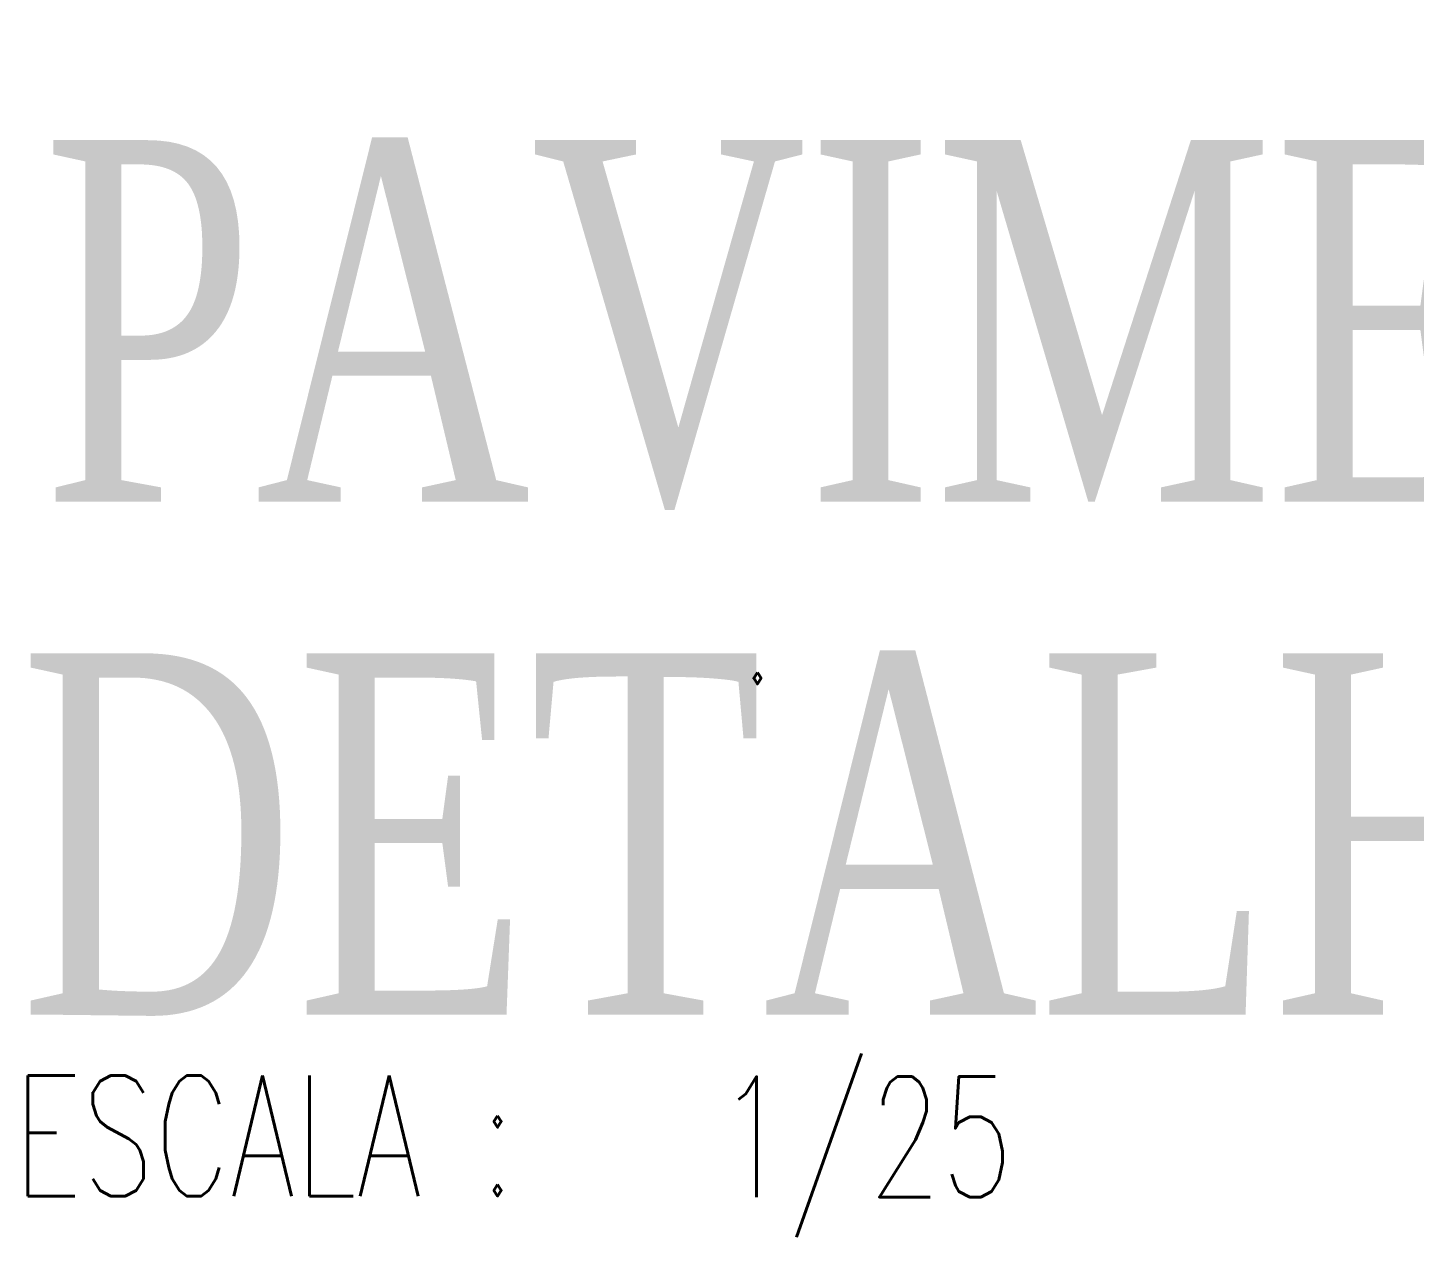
# Model space of a CAD drawing. Header units: millimetres. Extents: x 474.7 to 528.3, y 13.1 to 23.5.
# Drawn here: x 480.392 to 480.968, y 13.143 to 13.645 of the extents above; entities that cross this region are included whole.
import ezdxf

# ---------------------------------------------------------------- set-up
doc = ezdxf.new("R2010")
doc.units = ezdxf.units.MM
doc.header["$LTSCALE"] = 2.5
doc.layers.add('I-NORMO_INST', color=4, linetype='Continuous')
doc.styles.add('ROMANS', font='romans', dxfattribs={"oblique": 15})
doc.styles.add('TITULO', font='times.ttf')

# ---------------------------------------------------------------- blocks, each defined once
blk = doc.blocks.new('TITOLO HS1')
at = {"color": 253, "style": 'ROMANS', "width": 0.7}
blk.add_text('ESCALA :', height=0.002, dxfattribs=at).set_placement((-0.00005, -0.000011))
at = {"style": 'TITULO', "width": 0.7}
blk.add_attdef('LNOME', (0.000057, 0.002997), '', height=0.006, dxfattribs=at)
at = {"color": 253, "style": 'ROMANS', "width": 0.7}
blk.add_attdef('LESC', (0.01163, -0.000028), '', height=0.002, dxfattribs=at)
blk = doc.blocks.new('*U60')
at = {"style": 'TITULO', "width": 0.7}
blk.add_attdef('LNOME', (0.000057, 0.002997), '', height=0.006, dxfattribs=at)

msp = doc.modelspace()

# ---------------------------------------------------------------- block references
at = {"layer": 'I-NORMO_INST'}
ref = msp.add_blockref('*U60', (480.39697, 13.37357), dxfattribs=dict(at, xscale=25, yscale=25, zscale=25))
ref.add_attrib('LNOME', 'PAVIMENTO TÉRREO', (480.39839, 13.44849), dxfattribs={"layer": '0', "height": 0.15, "style": 'TITULO', "width": 0.7})
ref.add_attrib('LESC', '.', (480.68771, 13.37287), dxfattribs={"layer": '0', "color": 253, "height": 0.05, "style": 'ROMANS', "width": 0.7})
at = {"layer": 'I-NORMO_INST', "xscale": 25.00000000000002, "yscale": 25.00000000000002, "zscale": 25.00000000000002}
msp.add_blockref('TITOLO HS1', (480.38761, 13.16065), dxfattribs=at).add_auto_attribs({'LNOME': 'DETALHE ISOMÉTRICO - 01', 'LESC': '1/25'})

doc.saveas('drawing.dxf')
